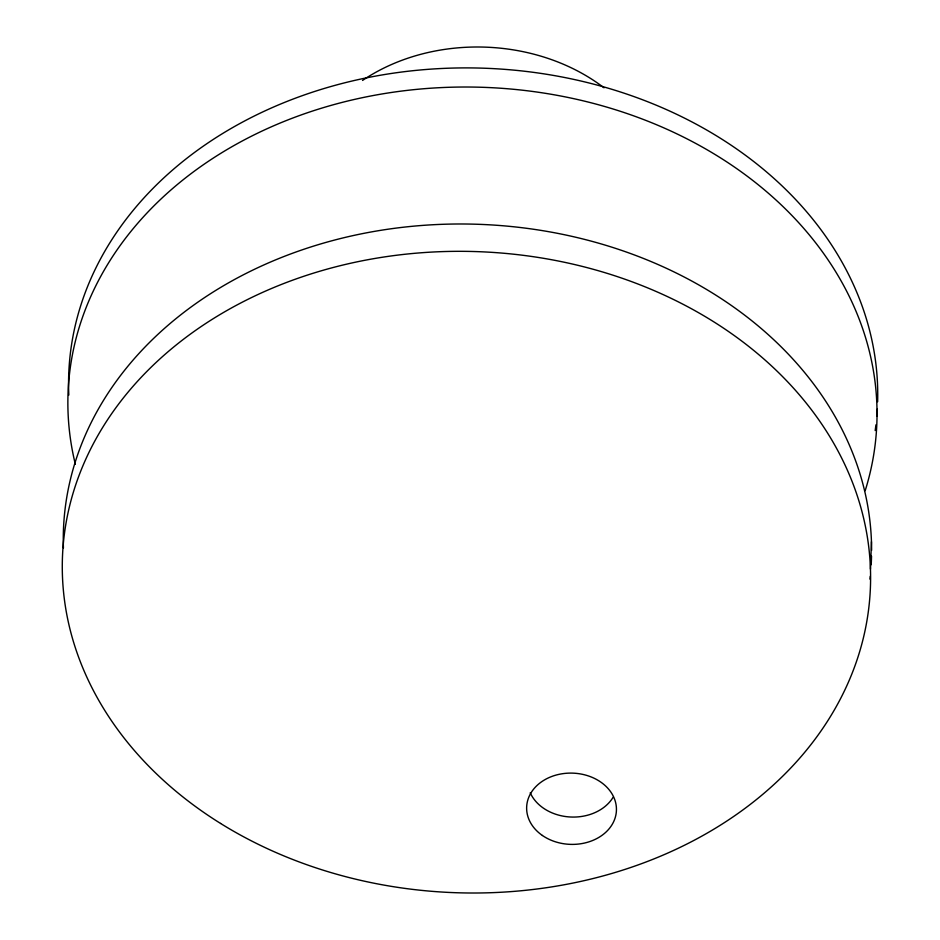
<?xml version="1.0" encoding="UTF-8"?>
<svg xmlns="http://www.w3.org/2000/svg" width="940" height="940" viewBox="0 0 940 940"><rect width="100%" height="100%" fill="white"/><g stroke="black" fill="none" stroke-linecap="round" stroke-linejoin="round"><path stroke-width="1.41" d="M870.452 569.064L871.462 541.734M362.546 80.441A179.669 142.539 2.1 0 1 604.032 87.796M870.275 576.255A404.271 320.728 2.1 0 1 869.97 579.134M63.415 547.938A404.271 320.728 2.1 0 1 462.045 223.99A404.271 320.728 2.1 0 1 871.603 550.358M871.533 556.116A404.271 320.728 2.1 0 1 871.192 564.752M613.091 797.296A44.92 35.638 2.1 0 1 570.216 816.989A44.92 35.638 2.1 0 1 530.219 792.761M75.341 464.266A404.682 321.057 2.1 0 1 482.561 87.302A404.682 321.057 2.1 0 1 865.188 490.668M877.326 409.018A404.682 321.057 2.1 0 1 876.809 416.22M875.927 424.833A404.682 321.057 2.1 0 1 875.175 430.555M68.82 395.059A404.682 321.057 2.1 0 1 470.482 67.915A404.682 321.057 2.1 0 1 877.631 401.803M220.583 823.452A404.271 320.728 2.1 0 0 867.173 619.295A404.271 320.728 2.1 0 0 311.551 273.752A404.271 320.728 2.1 0 0 220.583 823.452M542.392 835.472A44.92 35.638 2.1 0 0 615.7 815.814A44.92 35.638 2.1 0 0 556.527 774.948A44.92 35.638 2.1 0 0 542.392 835.472"/></g></svg>
